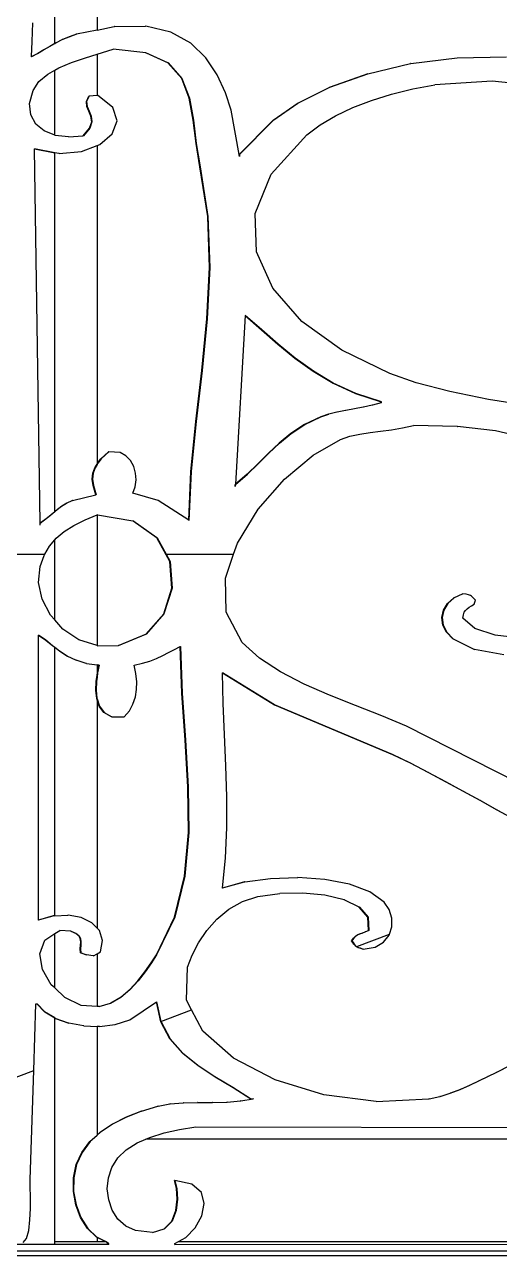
# Model space of a CAD drawing. Header units: inches. Extents: x 1397 to 20304, y -27267 to -746.
# Drawn here: x 13929.57 to 13937.95, y -23973.76 to -23952.05 of the extents above; entities that cross this region are included whole.
import ezdxf

# ---------------------------------------------------------------- set-up
doc = ezdxf.new("R2010")
doc.units = ezdxf.units.IN
doc.header["$LTSCALE"] = 17
doc.header["$MEASUREMENT"] = 0
doc.layers.add('25 BOT BAR', color=12, linetype='Continuous', lineweight=25)

# ---------------------------------------------------------------- blocks, each defined once
blk = doc.blocks.new('A$C99292ed1')
for p, q in [((13.639, 26.635), (13.639, 29.07)), ((14.387, 29.07), (14.387, 26.932)), ((13.238, 26.678), (13.25, 27.088)), ((14.387, 26.932), (14.025, 26.841)), ((14.387, 26.932), (14.69, 27.007)), ((14.694, 27.007), (14.69, 27.007)), ((14.694, 27.007), (15.241, 27.015)), ((15.246, 27.015), (15.241, 27.015)), ((15.69, 26.883), (15.246, 27.015)), ((13.658, 26.648), (13.772, 26.72)), ((13.777, 26.72), (13.663, 26.648)), ((13.772, 26.72), (13.892, 26.785)), ((13.777, 26.72), (13.772, 26.72)), ((13.897, 26.785), (13.777, 26.72)), ((13.892, 26.785), (14.02, 26.841)), ((13.897, 26.785), (13.892, 26.785)), ((14.025, 26.841), (13.897, 26.785)), ((14.025, 26.841), (14.02, 26.841)), ((16.04, 26.64), (15.69, 26.883)), ((13.232, 26.346), (13.238, 26.678)), ((13.335, 26.416), (13.441, 26.493)), ((13.446, 26.493), (13.339, 26.416)), ((13.441, 26.493), (13.548, 26.571)), ((13.446, 26.493), (13.441, 26.493)), ((13.553, 26.571), (13.446, 26.493)), ((13.548, 26.571), (13.639, 26.635)), ((13.553, 26.571), (13.548, 26.571)), ((13.639, 26.631), (13.553, 26.571)), ((13.639, 26.635), (13.658, 26.648)), ((13.663, 26.648), (13.639, 26.631)), ((13.639, 26.631), (13.639, 26.635)), ((13.663, 26.648), (13.658, 26.648)), ((14.387, 26.401), (14.67, 26.509)), ((15.248, 26.431), (14.67, 26.509)), ((16.308, 26.316), (16.04, 26.64)), ((13.339, 26.416), (13.231, 26.343)), ((13.231, 26.343), (13.232, 26.346)), ((13.232, 26.346), (13.335, 26.416)), ((13.339, 26.416), (13.335, 26.416)), ((13.938, 26.219), (14.181, 26.322)), ((14.181, 26.322), (14.387, 26.401)), ((14.387, 26.401), (14.387, 25.491)), ((15.639, 26.205), (15.248, 26.431)), ((15.248, 26.431), (15.253, 26.431)), ((15.253, 26.431), (15.644, 26.205)), ((16.508, 25.941), (16.308, 26.316)), ((19.924, 26.192), (20.742, 26.322)), ((20.746, 26.322), (20.742, 26.322)), ((20.746, 26.322), (21.616, 26.338)), ((13.639, 26.048), (13.713, 26.1)), ((13.713, 26.1), (13.938, 26.219)), ((15.644, 26.205), (15.639, 26.205)), ((15.881, 25.862), (15.639, 26.205)), ((15.644, 26.205), (15.885, 25.862)), ((19.17, 25.968), (19.919, 26.192)), ((19.924, 26.192), (19.919, 26.192)), ((13.36, 25.795), (13.516, 25.961)), ((13.516, 25.961), (13.639, 26.048)), ((13.639, 24.614), (13.639, 26.048)), ((15.885, 25.862), (15.881, 25.862)), ((16.015, 25.431), (15.881, 25.862)), ((15.885, 25.862), (16.02, 25.431)), ((16.652, 25.546), (16.508, 25.941)), ((18.498, 25.67), (19.165, 25.968)), ((19.17, 25.968), (18.503, 25.67)), ((19.17, 25.968), (19.165, 25.968)), ((13.256, 25.597), (13.36, 25.795)), ((17.934, 25.318), (18.498, 25.67)), ((18.503, 25.67), (17.939, 25.318)), ((18.503, 25.67), (18.498, 25.67)), ((19.587, 25.518), (19.96, 25.632)), ((19.96, 25.632), (20.348, 25.721)), ((21.365, 25.804), (20.348, 25.721)), ((21.704, 25.761), (21.365, 25.804)), ((13.195, 25.308), (13.256, 25.597)), ((14.198, 25.355), (14.243, 25.472)), ((14.248, 25.472), (14.203, 25.355)), ((14.248, 25.472), (14.243, 25.472)), ((14.387, 25.491), (14.248, 25.472)), ((14.387, 25.491), (14.392, 25.493)), ((14.397, 25.493), (14.392, 25.493)), ((14.668, 25.221), (14.397, 25.493)), ((16.085, 24.943), (16.015, 25.431)), ((16.02, 25.431), (16.015, 25.431)), ((16.02, 25.431), (16.09, 24.943)), ((16.753, 25.161), (16.652, 25.546)), ((19.233, 25.38), (19.587, 25.518)), ((13.215, 25.061), (13.195, 25.308)), ((14.203, 25.355), (14.198, 25.355)), ((14.206, 25.248), (14.198, 25.355)), ((14.203, 25.355), (14.21, 25.248)), ((14.21, 25.248), (14.206, 25.248)), ((14.241, 25.142), (14.206, 25.248)), ((14.21, 25.248), (14.246, 25.142)), ((14.744, 24.926), (14.668, 25.221)), ((17.492, 24.933), (17.934, 25.318)), ((17.939, 25.318), (17.497, 24.933)), ((17.939, 25.318), (17.934, 25.318)), ((18.599, 25.041), (18.903, 25.221)), ((18.903, 25.221), (19.233, 25.38)), ((13.303, 24.858), (13.215, 25.061)), ((14.246, 25.142), (14.241, 25.142)), ((14.279, 25.031), (14.241, 25.142)), ((14.246, 25.142), (14.284, 25.031)), ((14.284, 25.031), (14.279, 25.031)), ((14.292, 24.909), (14.279, 25.031)), ((14.284, 25.031), (14.297, 24.909)), ((16.897, 24.186), (16.753, 25.161)), ((18.328, 24.84), (18.599, 25.041)), ((13.451, 24.706), (13.303, 24.858)), ((14.144, 24.601), (14.256, 24.768)), ((14.261, 24.768), (14.149, 24.601)), ((14.256, 24.768), (14.292, 24.909)), ((14.261, 24.768), (14.256, 24.768)), ((14.297, 24.909), (14.261, 24.768)), ((14.297, 24.909), (14.292, 24.909)), ((14.656, 24.644), (14.744, 24.926)), ((16.09, 24.943), (16.085, 24.943)), ((16.134, 24.428), (16.085, 24.943)), ((16.09, 24.943), (16.138, 24.428)), ((16.897, 24.186), (17.492, 24.933)), ((17.497, 24.933), (16.901, 24.186)), ((17.497, 24.933), (17.492, 24.933)), ((18.092, 24.622), (18.328, 24.84)), ((13.639, 24.614), (13.451, 24.706)), ((13.648, 24.609), (13.639, 24.614)), ((13.884, 24.573), (13.648, 24.609)), ((13.884, 24.573), (14.144, 24.601)), ((14.149, 24.601), (14.144, 24.601)), ((14.435, 24.407), (14.656, 24.644)), ((17.462, 23.756), (18.092, 24.622)), ((14.112, 24.25), (14.387, 24.383)), ((14.387, 24.383), (14.435, 24.407)), ((14.387, 24.383), (14.387, 17.36)), ((16.202, 23.917), (16.134, 24.428)), ((16.138, 24.428), (16.134, 24.428)), ((16.138, 24.428), (16.207, 23.917)), ((13.281, 24.31), (13.281, 24.311)), ((13.281, 24.311), (13.639, 24.225)), ((13.639, 24.225), (13.281, 24.31)), ((13.38, 16.06), (13.281, 24.31)), ((13.712, 24.206), (13.639, 24.225)), ((13.639, 16.313), (13.639, 24.225)), ((13.715, 24.207), (13.712, 24.206)), ((13.717, 24.206), (13.715, 24.207)), ((13.717, 24.206), (14.112, 24.25)), ((16.897, 24.178), (16.897, 24.186)), ((16.901, 24.186), (16.897, 24.186)), ((16.901, 24.145), (16.897, 24.178)), ((16.901, 24.186), (16.901, 24.145)), ((16.34, 22.818), (16.202, 23.917)), ((16.207, 23.917), (16.202, 23.917)), ((16.207, 23.917), (16.345, 22.818)), ((17.178, 22.887), (17.462, 23.756)), ((16.345, 22.818), (16.34, 22.818)), ((16.371, 21.697), (16.34, 22.818)), ((16.345, 22.818), (16.376, 21.697)), ((17.2, 22.039), (17.178, 22.887)), ((17.488, 21.238), (17.2, 22.039)), ((16.326, 20.562), (16.371, 21.697)), ((16.376, 21.697), (16.331, 20.562)), ((16.376, 21.697), (16.371, 21.697)), ((18.003, 20.507), (17.488, 21.238)), ((17, 20.636), (16.829, 16.915)), ((16.999, 20.637), (17, 20.636)), ((17.001, 20.64), (17, 20.636)), ((17, 20.635), (17.29, 20.322)), ((17.295, 20.322), (17.001, 20.64)), ((16.236, 19.426), (16.326, 20.562)), ((16.331, 20.562), (16.241, 19.426)), ((16.331, 20.562), (16.326, 20.562)), ((18.706, 19.871), (18.003, 20.507)), ((17.29, 20.322), (17.581, 20.005)), ((17.295, 20.322), (17.29, 20.322)), ((17.586, 20.005), (17.295, 20.322)), ((17.581, 20.005), (17.88, 19.696)), ((17.586, 20.005), (17.581, 20.005)), ((17.885, 19.696), (17.586, 20.005)), ((19.555, 19.354), (18.706, 19.871)), ((17.88, 19.696), (18.2, 19.406)), ((17.885, 19.696), (17.88, 19.696)), ((18.205, 19.406), (17.885, 19.696)), ((16.131, 18.3), (16.236, 19.426)), ((16.241, 19.426), (16.136, 18.3)), ((16.241, 19.426), (16.236, 19.426)), ((18.2, 19.406), (18.553, 19.143)), ((18.205, 19.406), (18.2, 19.406)), ((18.557, 19.143), (18.205, 19.406)), ((20.023, 19.155), (19.555, 19.354)), ((18.553, 19.143), (18.949, 18.915)), ((18.557, 19.143), (18.553, 19.143)), ((18.954, 18.915), (18.557, 19.143)), ((20.614, 18.959), (20.023, 19.155)), ((18.949, 18.915), (19.401, 18.732)), ((18.954, 18.915), (18.949, 18.915)), ((19.406, 18.732), (18.954, 18.915)), ((21.295, 18.781), (20.614, 18.959)), ((19.401, 18.711), (19.25, 18.658)), ((19.401, 18.732), (19.401, 18.711)), ((19.406, 18.732), (19.401, 18.732)), ((19.406, 18.711), (19.401, 18.711)), ((19.406, 18.711), (19.406, 18.732)), ((22.031, 18.638), (21.295, 18.781)), ((18.475, 18.46), (18.335, 18.4)), ((18.34, 18.4), (18.48, 18.46)), ((18.48, 18.46), (18.475, 18.46)), ((18.622, 18.506), (18.48, 18.46)), ((18.627, 18.506), (18.622, 18.506)), ((18.774, 18.544), (18.627, 18.506)), ((18.779, 18.544), (18.774, 18.544)), ((18.93, 18.579), (18.779, 18.544)), ((18.934, 18.579), (18.93, 18.579)), ((19.087, 18.616), (18.934, 18.579)), ((19.092, 18.616), (19.087, 18.616)), ((19.245, 18.658), (19.092, 18.616)), ((19.25, 18.658), (19.245, 18.658)), ((16.044, 17.194), (16.131, 18.3)), ((16.136, 18.3), (16.049, 17.194)), ((16.136, 18.3), (16.131, 18.3)), ((18.335, 18.4), (18.05, 18.231)), ((18.055, 18.231), (18.34, 18.4)), ((18.34, 18.4), (18.335, 18.4)), ((17.81, 18.037), (17.602, 17.824)), ((17.607, 17.824), (17.815, 18.037)), ((18.05, 18.231), (17.81, 18.037)), ((17.815, 18.037), (17.81, 18.037)), ((17.815, 18.037), (18.055, 18.231)), ((18.055, 18.231), (18.05, 18.231)), ((19.025, 18.021), (19.206, 18.057)), ((19.206, 18.057), (19.392, 18.087)), ((19.392, 18.087), (19.584, 18.118)), ((19.584, 18.118), (19.779, 18.158)), ((19.779, 18.158), (19.976, 18.214)), ((20.747, 18.189), (19.976, 18.214)), ((20.747, 18.189), (20.752, 18.189)), ((21.419, 18.094), (20.752, 18.189)), ((21.424, 18.094), (21.419, 18.094)), ((21.991, 17.927), (21.424, 18.094)), ((17.602, 17.824), (17.413, 17.599)), ((17.417, 17.599), (17.607, 17.824)), ((17.607, 17.824), (17.602, 17.824)), ((18.202, 17.559), (18.687, 17.903)), ((18.687, 17.903), (18.852, 17.972)), ((18.852, 17.972), (19.025, 18.021)), ((14.522, 17.557), (14.591, 17.633)), ((14.595, 17.633), (14.527, 17.557)), ((14.595, 17.633), (14.591, 17.633)), ((14.794, 17.612), (14.595, 17.633)), ((14.896, 17.544), (14.794, 17.612)), ((17.413, 17.599), (17.228, 17.366)), ((17.233, 17.366), (17.417, 17.599)), ((17.417, 17.599), (17.413, 17.599)), ((14.387, 17.36), (14.395, 17.379)), ((14.4, 17.379), (14.387, 17.35)), ((14.395, 17.379), (14.456, 17.473)), ((14.4, 17.379), (14.395, 17.379)), ((14.46, 17.473), (14.4, 17.379)), ((14.456, 17.473), (14.522, 17.557)), ((14.46, 17.473), (14.456, 17.473)), ((14.527, 17.557), (14.46, 17.473)), ((14.527, 17.557), (14.522, 17.557)), ((14.976, 17.44), (14.896, 17.544)), ((15.033, 17.31), (14.976, 17.44)), ((17.696, 17.029), (18.202, 17.559)), ((14.303, 17.029), (14.314, 17.158)), ((14.319, 17.158), (14.308, 17.029)), ((14.314, 17.158), (14.347, 17.275)), ((14.319, 17.158), (14.314, 17.158)), ((14.352, 17.275), (14.319, 17.158)), ((14.347, 17.275), (14.387, 17.36)), ((14.352, 17.275), (14.347, 17.275)), ((14.387, 17.35), (14.352, 17.275)), ((14.387, 17.36), (14.387, 17.35)), ((15.067, 17.163), (15.033, 17.31)), ((15.076, 17.01), (15.067, 17.163)), ((16.004, 16.123), (16.044, 17.194)), ((16.049, 17.194), (16.009, 16.119)), ((16.049, 17.194), (16.044, 17.194)), ((17.228, 17.366), (17.036, 17.134)), ((17.041, 17.134), (17.233, 17.366)), ((17.233, 17.366), (17.228, 17.366)), ((14.318, 16.886), (14.303, 17.029)), ((14.308, 17.029), (14.303, 17.029)), ((14.308, 17.029), (14.323, 16.886)), ((15.059, 16.859), (15.076, 17.01)), ((17.036, 17.134), (16.829, 16.915)), ((16.829, 16.909), (17.041, 17.134)), ((17.041, 17.134), (17.036, 17.134)), ((17.231, 16.364), (17.696, 17.029)), ((14.323, 16.886), (14.318, 16.886)), ((14.367, 16.679), (14.318, 16.886)), ((14.323, 16.886), (14.372, 16.679)), ((15.017, 16.721), (15.059, 16.859)), ((15.463, 16.555), (15.017, 16.721)), ((16.829, 16.909), (16.827, 16.866)), ((16.827, 16.907), (16.829, 16.909)), ((16.827, 16.866), (16.827, 16.907)), ((16.829, 16.915), (16.829, 16.909)), ((13.848, 16.496), (13.946, 16.555)), ((13.951, 16.555), (13.852, 16.496)), ((13.951, 16.555), (13.946, 16.555)), ((13.951, 16.555), (14.367, 16.679)), ((14.372, 16.679), (14.367, 16.679)), ((16.004, 16.123), (15.463, 16.555)), ((13.608, 16.28), (13.639, 16.313)), ((13.639, 16.308), (13.612, 16.28)), ((13.687, 16.356), (13.639, 16.308)), ((13.639, 16.313), (13.682, 16.356)), ((13.639, 16.308), (13.639, 16.313)), ((13.682, 16.356), (13.761, 16.429)), ((13.687, 16.356), (13.682, 16.356)), ((13.766, 16.429), (13.687, 16.356)), ((13.761, 16.429), (13.848, 16.496)), ((13.766, 16.429), (13.761, 16.429)), ((13.852, 16.496), (13.766, 16.429)), ((13.852, 16.496), (13.848, 16.496)), ((16.864, 15.618), (17.231, 16.364)), ((13.38, 16.06), (13.458, 16.128)), ((13.462, 16.128), (13.38, 16.057)), ((13.458, 16.128), (13.534, 16.203)), ((13.462, 16.128), (13.458, 16.128)), ((13.539, 16.203), (13.462, 16.128)), ((13.534, 16.203), (13.608, 16.28)), ((13.539, 16.203), (13.534, 16.203)), ((13.612, 16.28), (13.539, 16.203)), ((13.612, 16.28), (13.608, 16.28)), ((13.978, 16.008), (14.174, 16.129)), ((14.174, 16.129), (14.387, 16.238)), ((14.397, 16.244), (14.387, 16.238)), ((14.387, 16.238), (14.387, 13.359)), ((14.397, 16.244), (15.021, 16.11)), ((15.444, 15.736), (15.021, 16.11)), ((15.021, 16.11), (15.026, 16.11)), ((15.026, 16.11), (15.449, 15.736)), ((16.009, 16.119), (16.004, 16.123)), ((13.38, 16.057), (13.38, 16.06)), ((13.38, 16.015), (13.38, 16.057)), ((13.664, 15.724), (13.808, 15.875)), ((13.808, 15.875), (13.978, 16.008)), ((13.545, 15.549), (13.639, 15.689)), ((13.639, 15.689), (13.664, 15.724)), ((13.639, 13.922), (13.639, 15.689)), ((15.449, 15.736), (15.444, 15.736)), ((15.67, 15.211), (15.444, 15.736)), ((15.449, 15.736), (15.607, 15.371)), ((13.463, 15.371), (13.545, 15.549)), ((16.798, 15.371), (16.864, 15.618)), ((12.638, 15.371), (13.463, 15.371)), ((13.38, 15.103), (13.45, 15.344)), ((13.45, 15.344), (13.463, 15.371)), ((15.607, 15.371), (15.675, 15.211)), ((15.607, 15.371), (16.798, 15.371)), ((15.675, 15.211), (15.67, 15.211)), ((15.707, 14.623), (15.67, 15.211)), ((15.675, 15.211), (15.712, 14.623)), ((16.656, 14.843), (16.798, 15.371)), ((13.354, 14.748), (13.38, 15.103)), ((16.665, 14.094), (16.656, 14.843)), ((13.419, 14.38), (13.354, 14.748)), ((15.563, 14.06), (15.707, 14.623)), ((15.712, 14.623), (15.568, 14.06)), ((15.712, 14.623), (15.707, 14.623)), ((13.566, 14.026), (13.419, 14.38)), ((20.573, 14.285), (20.685, 14.41)), ((20.69, 14.41), (20.578, 14.285)), ((20.685, 14.41), (20.839, 14.502)), ((20.69, 14.41), (20.685, 14.41)), ((20.843, 14.501), (20.69, 14.41)), ((20.839, 14.502), (20.843, 14.501)), ((20.844, 14.502), (20.843, 14.501)), ((20.904, 14.49), (20.844, 14.502)), ((20.947, 14.478), (20.904, 14.49)), ((20.977, 14.463), (20.947, 14.478)), ((21, 14.444), (20.977, 14.463)), ((21.019, 14.421), (21, 14.444)), ((21.04, 14.392), (21.019, 14.421)), ((21.067, 14.356), (21.04, 14.392)), ((21.043, 14.273), (21.067, 14.356)), ((20.476, 13.976), (20.503, 14.137)), ((20.508, 14.137), (20.481, 13.976)), ((20.503, 14.137), (20.573, 14.285)), ((20.508, 14.137), (20.503, 14.137)), ((20.578, 14.285), (20.508, 14.137)), ((20.578, 14.285), (20.573, 14.285)), ((20.87, 14.091), (20.894, 14.134)), ((20.894, 14.134), (20.923, 14.169)), ((20.923, 14.169), (20.959, 14.201)), ((20.959, 14.201), (20.998, 14.234)), ((20.998, 14.234), (21.043, 14.273)), ((13.639, 13.922), (13.566, 14.026)), ((13.784, 13.718), (13.639, 13.922)), ((15.246, 13.61), (15.563, 14.06)), ((15.568, 14.06), (15.251, 13.61)), ((15.568, 14.06), (15.563, 14.06)), ((16.951, 13.423), (16.665, 14.094)), ((20.481, 13.976), (20.476, 13.976)), ((20.494, 13.811), (20.476, 13.976)), ((20.481, 13.976), (20.499, 13.811)), ((20.844, 13.962), (20.854, 14.036)), ((21.059, 13.734), (20.844, 13.962)), ((20.854, 14.036), (20.87, 14.091)), ((14.064, 13.484), (13.784, 13.718)), ((20.557, 13.651), (20.494, 13.811)), ((20.499, 13.811), (20.494, 13.811)), ((20.499, 13.811), (20.562, 13.651)), ((21.418, 13.587), (21.059, 13.734)), ((13.355, 13.589), (13.485, 13.473)), ((13.355, 13.585), (13.355, 13.589)), ((13.48, 13.473), (13.355, 13.585)), ((13.355, 7.307), (13.355, 13.585)), ((13.48, 13.473), (13.485, 13.473)), ((13.601, 13.353), (13.48, 13.473)), ((13.485, 13.473), (13.606, 13.353)), ((14.387, 13.359), (14.064, 13.484)), ((14.764, 13.361), (15.246, 13.61)), ((15.251, 13.61), (14.769, 13.361)), ((15.251, 13.61), (15.246, 13.61)), ((20.666, 13.506), (20.557, 13.651)), ((20.562, 13.651), (20.557, 13.651)), ((20.562, 13.651), (20.671, 13.506)), ((20.671, 13.506), (20.666, 13.506)), ((21.046, 13.273), (20.666, 13.506)), ((20.671, 13.506), (21.051, 13.273)), ((21.865, 13.518), (21.418, 13.587)), ((13.606, 13.353), (13.601, 13.353)), ((13.639, 13.316), (13.601, 13.353)), ((13.606, 13.353), (13.639, 13.321)), ((13.639, 13.321), (13.729, 13.235)), ((13.639, 13.316), (13.639, 13.321)), ((13.724, 13.235), (13.639, 13.316)), ((13.639, 7.401), (13.639, 13.316)), ((14.396, 13.355), (14.387, 13.359)), ((14.396, 13.355), (14.764, 13.361)), ((14.769, 13.361), (14.764, 13.361)), ((15.648, 13.201), (15.752, 13.27)), ((15.752, 13.27), (15.855, 13.337)), ((15.855, 13.337), (15.86, 13.34)), ((15.885, 12.311), (15.855, 13.337)), ((15.86, 13.34), (15.89, 12.311)), ((17.256, 13.079), (16.951, 13.423)), ((21.051, 13.273), (21.046, 13.273)), ((21.566, 13.151), (21.051, 13.273)), ((13.858, 13.127), (13.724, 13.235)), ((13.729, 13.235), (13.724, 13.235)), ((13.729, 13.235), (13.863, 13.127)), ((14.012, 13.035), (13.858, 13.127)), ((13.863, 13.127), (13.858, 13.127)), ((13.863, 13.127), (14.017, 13.035)), ((14.017, 13.035), (14.012, 13.035)), ((14.195, 12.965), (14.017, 13.035)), ((15.319, 13.015), (15.436, 13.072)), ((15.436, 13.072), (15.545, 13.135)), ((15.545, 13.135), (15.648, 13.201)), ((17.625, 12.778), (17.256, 13.079)), ((14.2, 12.965), (14.195, 12.965)), ((14.2, 12.965), (14.387, 12.932)), ((14.387, 12.932), (14.387, 12.704)), ((14.417, 12.925), (14.387, 12.932)), ((14.392, 12.756), (14.417, 12.925)), ((14.422, 12.925), (14.397, 12.756)), ((14.422, 12.925), (14.417, 12.925)), ((15.042, 12.925), (15.189, 12.966)), ((15.073, 12.74), (15.042, 12.925)), ((15.189, 12.966), (15.319, 13.015)), ((14.372, 12.568), (14.387, 12.704)), ((14.387, 12.66), (14.377, 12.568)), ((14.387, 12.704), (14.392, 12.756)), ((14.397, 12.756), (14.387, 12.66)), ((14.387, 12.704), (14.387, 12.66)), ((14.397, 12.756), (14.392, 12.756)), ((15.088, 12.561), (15.073, 12.74)), ((16.604, 12.759), (17.521, 12.054)), ((16.604, 12.756), (16.604, 12.759)), ((17.517, 12.054), (16.604, 12.756)), ((16.613, 12.079), (16.604, 12.756)), ((18.042, 12.509), (17.625, 12.778)), ((14.365, 12.375), (14.372, 12.568)), ((14.377, 12.568), (14.37, 12.375)), ((14.377, 12.568), (14.372, 12.568)), ((15.064, 12.224), (15.085, 12.388)), ((15.085, 12.388), (15.088, 12.561)), ((18.49, 12.265), (18.042, 12.509)), ((14.37, 12.375), (14.365, 12.375)), ((14.38, 12.187), (14.365, 12.375)), ((14.37, 12.375), (14.384, 12.187)), ((14.384, 12.187), (14.38, 12.187)), ((14.387, 12.162), (14.38, 12.187)), ((14.384, 12.187), (14.387, 12.18)), ((14.387, 12.18), (14.387, 12.162)), ((14.387, 12.18), (14.429, 12.019)), ((14.387, 12.162), (14.387, 7.126)), ((14.425, 12.019), (14.387, 12.162)), ((15.021, 12.068), (15.064, 12.224)), ((15.942, 11.273), (15.885, 12.311)), ((15.89, 12.311), (15.885, 12.311)), ((15.89, 12.311), (15.947, 11.273)), ((18.952, 12.034), (18.49, 12.265)), ((14.509, 11.88), (14.425, 12.019)), ((14.429, 12.019), (14.425, 12.019)), ((14.429, 12.019), (14.513, 11.88)), ((14.957, 11.921), (15.021, 12.068)), ((16.634, 11.394), (16.613, 12.079)), ((19.6, 10.955), (17.517, 12.054)), ((17.517, 12.054), (17.521, 12.054)), ((17.521, 12.054), (19.604, 10.955)), ((19.412, 11.808), (18.952, 12.034)), ((14.513, 11.88), (14.509, 11.88)), ((14.64, 11.785), (14.509, 11.88)), ((14.513, 11.88), (14.645, 11.785)), ((14.645, 11.785), (14.64, 11.785)), ((14.645, 11.785), (14.868, 11.785)), ((14.868, 11.785), (14.957, 11.921)), ((19.852, 11.577), (19.412, 11.808)), ((21.807, 10.336), (19.852, 11.577)), ((16.658, 10.707), (16.634, 11.394)), ((15.947, 11.273), (15.942, 11.273)), ((15.992, 10.241), (15.942, 11.273)), ((15.947, 11.273), (15.997, 10.241)), ((19.92, 10.761), (19.6, 10.955)), ((19.604, 10.955), (19.6, 10.955)), ((19.604, 10.955), (19.924, 10.761)), ((16.675, 10.022), (16.658, 10.707)), ((19.924, 10.761), (19.92, 10.761)), ((20.233, 10.56), (19.92, 10.761)), ((19.924, 10.761), (20.238, 10.56)), ((20.542, 10.355), (20.233, 10.56)), ((20.238, 10.56), (20.233, 10.56)), ((20.238, 10.56), (20.547, 10.355)), ((16, 9.235), (15.992, 10.241)), ((15.997, 10.241), (15.992, 10.241)), ((15.997, 10.241), (16.005, 9.235)), ((20.847, 10.147), (20.542, 10.355)), ((20.547, 10.355), (20.542, 10.355)), ((20.547, 10.355), (20.852, 10.147)), ((16.678, 9.342), (16.675, 10.022)), ((20.852, 10.147), (20.847, 10.147)), ((21.15, 9.938), (20.847, 10.147)), ((20.852, 10.147), (21.155, 9.938)), ((21.453, 9.73), (21.15, 9.938)), ((21.155, 9.938), (21.15, 9.938)), ((21.155, 9.938), (21.458, 9.73)), ((21.757, 9.524), (21.453, 9.73)), ((21.458, 9.73), (21.453, 9.73)), ((21.458, 9.73), (21.762, 9.524)), ((16.657, 8.67), (16.678, 9.342)), ((15.933, 8.27), (16, 9.235)), ((16.005, 9.235), (15.938, 8.27)), ((16.005, 9.235), (16, 9.235)), ((16.604, 8.012), (16.657, 8.67)), ((15.756, 7.365), (15.933, 8.27)), ((15.938, 8.27), (15.76, 7.365)), ((15.938, 8.27), (15.933, 8.27)), ((16.604, 8.012), (16.992, 8.146)), ((16.992, 8.146), (16.604, 8.01)), ((16.996, 8.146), (16.992, 8.146)), ((16.996, 8.146), (17.446, 8.224)), ((17.451, 8.224), (17.446, 8.224)), ((17.451, 8.224), (17.928, 8.241)), ((17.928, 8.241), (17.929, 8.241)), ((17.933, 8.241), (17.929, 8.241)), ((18.408, 8.198), (17.933, 8.241)), ((18.843, 8.094), (18.408, 8.198)), ((19.204, 7.928), (18.843, 8.094)), ((16.604, 8.01), (16.604, 8.012)), ((16.953, 7.716), (17.224, 7.824)), ((17.224, 7.824), (17.611, 7.888)), ((18.018, 7.899), (17.611, 7.888)), ((18.406, 7.855), (18.018, 7.899)), ((18.41, 7.855), (18.406, 7.855)), ((18.751, 7.752), (18.41, 7.855)), ((19.456, 7.699), (19.204, 7.928)), ((16.713, 7.544), (16.953, 7.716)), ((19.017, 7.59), (18.751, 7.752)), ((18.756, 7.752), (18.751, 7.752)), ((18.756, 7.752), (19.022, 7.59)), ((19.542, 7.535), (19.456, 7.699)), ((13.355, 7.307), (13.613, 7.399)), ((13.613, 7.399), (13.355, 7.305)), ((13.618, 7.399), (13.613, 7.399)), ((13.639, 7.401), (13.618, 7.399)), ((13.639, 7.401), (13.869, 7.415)), ((13.874, 7.415), (13.869, 7.415)), ((14.106, 7.359), (13.874, 7.415)), ((16.504, 7.324), (16.713, 7.544)), ((19.17, 7.366), (19.017, 7.59)), ((19.022, 7.59), (19.017, 7.59)), ((19.022, 7.59), (19.175, 7.366)), ((19.588, 7.347), (19.542, 7.535)), ((13.355, 7.305), (13.355, 7.307)), ((14.297, 7.242), (14.106, 7.359)), ((14.387, 7.126), (14.297, 7.242)), ((15.434, 6.538), (15.756, 7.365)), ((15.76, 7.365), (15.438, 6.538)), ((15.76, 7.365), (15.756, 7.365)), ((16.326, 7.071), (16.504, 7.324)), ((19.178, 7.077), (19.17, 7.366)), ((19.175, 7.366), (19.17, 7.366)), ((19.175, 7.366), (19.183, 7.077)), ((19.589, 7.154), (19.588, 7.347)), ((13.467, 6.863), (13.639, 7.005)), ((13.639, 7.005), (13.727, 7.077)), ((13.639, 5.807), (13.639, 7.005)), ((13.921, 7.056), (13.727, 7.077)), ((13.926, 7.056), (13.921, 7.056)), ((14.011, 7.01), (13.921, 7.056)), ((13.926, 7.056), (14.016, 7.01)), ((14.065, 6.956), (14.011, 7.01)), ((14.016, 7.01), (14.011, 7.01)), ((14.016, 7.01), (14.07, 6.956)), ((14.091, 6.894), (14.065, 6.956)), ((14.07, 6.956), (14.065, 6.956)), ((14.07, 6.956), (14.096, 6.894)), ((14.429, 7.071), (14.387, 7.126)), ((14.485, 6.854), (14.429, 7.071)), ((16.18, 6.801), (16.326, 7.071)), ((18.949, 6.947), (18.986, 6.976)), ((18.99, 6.976), (18.954, 6.947)), ((18.972, 6.72), (19.55, 6.996)), ((18.986, 6.976), (19.025, 6.998)), ((18.99, 6.976), (18.986, 6.976)), ((19.03, 6.998), (18.99, 6.976)), ((19.025, 6.998), (19.069, 7.018)), ((19.03, 6.998), (19.025, 6.998)), ((19.074, 7.018), (19.03, 6.998)), ((19.069, 7.018), (19.12, 7.043)), ((19.074, 7.018), (19.069, 7.018)), ((19.124, 7.043), (19.074, 7.018)), ((19.12, 7.043), (19.178, 7.077)), ((19.124, 7.043), (19.12, 7.043)), ((19.183, 7.077), (19.124, 7.043)), ((19.183, 7.077), (19.178, 7.077)), ((19.446, 6.817), (19.543, 6.971)), ((19.543, 6.971), (19.55, 6.996)), ((19.55, 6.996), (19.589, 7.154)), ((13.375, 6.56), (13.467, 6.863)), ((14.098, 6.826), (14.091, 6.894)), ((14.096, 6.894), (14.091, 6.894)), ((14.091, 6.668), (14.095, 6.75)), ((14.095, 6.75), (14.098, 6.826)), ((14.1, 6.75), (14.095, 6.75)), ((14.096, 6.894), (14.103, 6.826)), ((14.1, 6.75), (14.096, 6.668)), ((14.103, 6.826), (14.098, 6.826)), ((14.103, 6.826), (14.1, 6.75)), ((14.447, 6.6), (14.485, 6.854)), ((16.066, 6.528), (16.18, 6.801)), ((18.88, 6.849), (18.915, 6.907)), ((18.902, 6.806), (18.88, 6.849)), ((18.885, 6.849), (18.88, 6.849)), ((18.92, 6.907), (18.885, 6.849)), ((18.885, 6.849), (18.907, 6.806)), ((18.921, 6.772), (18.902, 6.806)), ((18.907, 6.806), (18.902, 6.806)), ((18.907, 6.806), (18.926, 6.772)), ((18.915, 6.907), (18.949, 6.947)), ((18.92, 6.907), (18.915, 6.907)), ((18.954, 6.947), (18.92, 6.907)), ((18.941, 6.745), (18.921, 6.772)), ((18.926, 6.772), (18.921, 6.772)), ((18.926, 6.772), (18.946, 6.745)), ((18.964, 6.722), (18.941, 6.745)), ((18.946, 6.745), (18.941, 6.745)), ((18.946, 6.745), (18.969, 6.722)), ((18.954, 6.947), (18.949, 6.947)), ((19.294, 6.709), (19.446, 6.817)), ((13.421, 6.216), (13.375, 6.56)), ((14.096, 6.668), (14.091, 6.668)), ((14.095, 6.579), (14.091, 6.668)), ((14.099, 6.579), (14.095, 6.579)), ((14.194, 6.538), (14.095, 6.579)), ((14.096, 6.668), (14.099, 6.579)), ((14.099, 6.579), (14.199, 6.538)), ((14.199, 6.538), (14.194, 6.538)), ((14.318, 6.517), (14.199, 6.538)), ((14.319, 6.518), (14.318, 6.517)), ((14.323, 6.517), (14.318, 6.517)), ((14.323, 6.517), (14.387, 6.56)), ((14.387, 6.56), (14.447, 6.6)), ((14.387, 6.56), (14.387, 5.4)), ((15.341, 6.359), (15.434, 6.538)), ((15.438, 6.538), (15.346, 6.359)), ((15.438, 6.538), (15.434, 6.538)), ((15.984, 6.268), (16.066, 6.528)), ((18.993, 6.702), (18.964, 6.722)), ((18.969, 6.722), (18.964, 6.722)), ((18.969, 6.722), (18.972, 6.72)), ((18.972, 6.72), (18.998, 6.702)), ((19.03, 6.683), (18.993, 6.702)), ((18.998, 6.702), (18.993, 6.702)), ((18.998, 6.702), (19.035, 6.683)), ((19.079, 6.662), (19.03, 6.683)), ((19.035, 6.683), (19.03, 6.683)), ((19.035, 6.683), (19.082, 6.663)), ((19.082, 6.663), (19.079, 6.662)), ((19.084, 6.662), (19.082, 6.663)), ((19.084, 6.662), (19.294, 6.709)), ((15.233, 6.162), (15.341, 6.359)), ((15.346, 6.359), (15.238, 6.162)), ((15.346, 6.359), (15.341, 6.359)), ((13.578, 5.879), (13.421, 6.216)), ((15.109, 5.961), (15.233, 6.162)), ((15.238, 6.162), (15.114, 5.961)), ((15.238, 6.162), (15.233, 6.162)), ((15.963, 5.537), (15.984, 6.268)), ((13.639, 5.807), (13.578, 5.879)), ((14.967, 5.771), (15.109, 5.961)), ((15.114, 5.961), (14.972, 5.771)), ((15.114, 5.961), (15.109, 5.961)), ((13.816, 5.598), (13.639, 5.807)), ((14.805, 5.604), (14.967, 5.771)), ((14.972, 5.771), (14.81, 5.604)), ((14.972, 5.771), (14.967, 5.771)), ((13.268, 3.99), (13.306, 5.46)), ((13.306, 5.46), (13.326, 5.46)), ((13.458, 5.282), (13.326, 5.46)), ((13.326, 5.46), (13.331, 5.46)), ((13.331, 5.46), (13.463, 5.282)), ((14.107, 5.422), (13.816, 5.598)), ((14.422, 5.397), (14.623, 5.475)), ((14.623, 5.475), (14.805, 5.604)), ((14.627, 5.475), (14.623, 5.475)), ((14.81, 5.604), (14.627, 5.475)), ((14.81, 5.604), (14.805, 5.604)), ((14.967, 5.107), (15.434, 5.498)), ((15.434, 5.498), (15.438, 5.501)), ((15.511, 5.058), (15.434, 5.498)), ((15.438, 5.501), (15.514, 5.065)), ((16.054, 5.323), (15.963, 5.537)), ((13.463, 5.282), (13.458, 5.282)), ((13.639, 5.145), (13.458, 5.282)), ((13.463, 5.282), (13.639, 5.148)), ((14.387, 5.4), (14.107, 5.422)), ((14.422, 5.397), (14.387, 5.4)), ((15.514, 5.065), (16.054, 5.323)), ((16.254, 4.856), (16.054, 5.323)), ((13.639, 5.148), (13.654, 5.137)), ((13.639, 5.145), (13.639, 5.148)), ((13.649, 5.137), (13.639, 5.145)), ((13.639, 0.213), (13.639, 5.145)), ((13.654, 5.137), (13.649, 5.137)), ((13.884, 5.031), (13.649, 5.137)), ((13.654, 5.137), (13.889, 5.031)), ((13.889, 5.031), (13.884, 5.031)), ((14.148, 4.969), (13.889, 5.031)), ((14.43, 4.958), (14.707, 5.002)), ((14.707, 5.002), (14.967, 5.107)), ((15.516, 5.058), (15.511, 5.058)), ((15.67, 4.687), (15.511, 5.058)), ((15.514, 5.065), (15.516, 5.058)), ((15.516, 5.058), (15.675, 4.687)), ((14.153, 4.969), (14.148, 4.969)), ((14.153, 4.969), (14.387, 4.96)), ((14.387, 4.96), (14.387, 2.563)), ((14.425, 4.958), (14.387, 4.96)), ((14.426, 4.958), (14.425, 4.958)), ((14.43, 4.958), (14.426, 4.958)), ((16.797, 4.26), (16.254, 4.856)), ((15.894, 4.372), (15.67, 4.687)), ((15.675, 4.687), (15.67, 4.687)), ((15.675, 4.687), (15.899, 4.372)), ((15.899, 4.372), (15.894, 4.372)), ((16.165, 4.099), (15.894, 4.372)), ((15.899, 4.372), (16.17, 4.099)), ((17.529, 3.781), (16.797, 4.26)), ((21.435, 3.946), (21.918, 4.248)), ((21.923, 4.248), (21.439, 3.946)), ((12.74, 3.737), (13.268, 3.99)), ((13.207, 1.581), (13.268, 3.99)), ((16.17, 4.099), (16.165, 4.099)), ((16.468, 3.85), (16.165, 4.099)), ((16.17, 4.099), (16.472, 3.85)), ((21.285, 3.854), (21.435, 3.946)), ((21.439, 3.946), (21.29, 3.854)), ((21.439, 3.946), (21.435, 3.946)), ((16.472, 3.85), (16.468, 3.85)), ((16.783, 3.611), (16.468, 3.85)), ((16.472, 3.85), (16.788, 3.611)), ((18.39, 3.45), (17.529, 3.781)), ((20.967, 3.66), (21.129, 3.757)), ((21.134, 3.757), (20.972, 3.66)), ((21.129, 3.757), (21.285, 3.854)), ((21.134, 3.757), (21.129, 3.757)), ((21.29, 3.854), (21.134, 3.757)), ((21.29, 3.854), (21.285, 3.854)), ((16.788, 3.611), (16.783, 3.611)), ((17.095, 3.365), (16.783, 3.611)), ((16.788, 3.611), (17.1, 3.365)), ((20.443, 3.415), (20.622, 3.485)), ((20.622, 3.485), (20.799, 3.568)), ((20.627, 3.485), (20.622, 3.485)), ((20.803, 3.568), (20.627, 3.485)), ((20.799, 3.568), (20.967, 3.66)), ((20.803, 3.568), (20.799, 3.568)), ((20.972, 3.66), (20.803, 3.568)), ((20.972, 3.66), (20.967, 3.66)), ((15.676, 3.248), (15.909, 3.271)), ((15.914, 3.271), (15.909, 3.271)), ((15.914, 3.271), (16.162, 3.279)), ((16.167, 3.279), (16.162, 3.279)), ((16.167, 3.279), (16.421, 3.282)), ((16.426, 3.282), (16.421, 3.282)), ((16.426, 3.282), (16.677, 3.291)), ((16.682, 3.291), (16.677, 3.291)), ((16.682, 3.291), (16.922, 3.315)), ((16.926, 3.315), (16.922, 3.315)), ((16.926, 3.315), (17.145, 3.365)), ((17.1, 3.365), (17.095, 3.365)), ((17.1, 3.365), (17.145, 3.365)), ((17.149, 3.365), (17.145, 3.365)), ((19.317, 3.301), (18.39, 3.45)), ((19.317, 3.301), (20.244, 3.365)), ((20.249, 3.365), (20.244, 3.365)), ((20.249, 3.365), (20.438, 3.415)), ((20.443, 3.415), (20.438, 3.415)), ((14.898, 2.96), (15.168, 3.091)), ((15.172, 3.091), (14.903, 2.96)), ((15.172, 3.091), (15.168, 3.091)), ((15.172, 3.091), (15.458, 3.199)), ((15.463, 3.199), (15.458, 3.199)), ((15.463, 3.199), (15.671, 3.248)), ((15.676, 3.248), (15.671, 3.248)), ((14.655, 2.806), (14.898, 2.96)), ((14.903, 2.96), (14.66, 2.806)), ((14.903, 2.96), (14.898, 2.96)), ((14.387, 2.563), (14.441, 2.626)), ((14.446, 2.626), (14.387, 2.558)), ((14.441, 2.626), (14.655, 2.806)), ((14.446, 2.626), (14.441, 2.626)), ((14.66, 2.806), (14.446, 2.626)), ((14.66, 2.806), (14.655, 2.806)), ((15.318, 2.512), (15.57, 2.611)), ((15.57, 2.611), (15.843, 2.688)), ((15.843, 2.688), (16.133, 2.743)), ((16.133, 2.743), (26.791, 2.722)), ((14.12, 2.182), (14.261, 2.419)), ((14.266, 2.419), (14.124, 2.182)), ((14.261, 2.419), (14.387, 2.563)), ((14.266, 2.419), (14.261, 2.419)), ((14.387, 2.558), (14.266, 2.419)), ((14.387, 2.563), (14.387, 2.558)), ((14.903, 2.238), (15.094, 2.389)), ((15.094, 2.389), (15.246, 2.472)), ((15.246, 2.472), (15.318, 2.512)), ((31.721, 2.472), (15.246, 2.472)), ((14.02, 1.913), (14.12, 2.182)), ((14.124, 2.182), (14.025, 1.913)), ((14.124, 2.182), (14.12, 2.182)), ((14.751, 2.06), (14.903, 2.238)), ((14.645, 1.851), (14.751, 2.06)), ((13.97, 1.623), (14.02, 1.913)), ((14.025, 1.913), (13.975, 1.623)), ((14.025, 1.913), (14.02, 1.913)), ((14.586, 1.619), (14.645, 1.851)), ((13.208, 1.419), (13.207, 1.581)), ((13.968, 1.321), (13.97, 1.623)), ((13.975, 1.623), (13.97, 1.623)), ((13.975, 1.623), (13.972, 1.321)), ((14.568, 1.374), (14.586, 1.619)), ((15.761, 1.561), (15.756, 1.561)), ((15.756, 1.561), (15.761, 1.559)), ((15.79, 1.383), (15.756, 1.561)), ((16.062, 1.481), (15.761, 1.561)), ((15.761, 1.561), (15.761, 1.559)), ((15.761, 1.559), (15.795, 1.383)), ((13.211, 1.198), (13.208, 1.419)), ((13.972, 1.321), (13.968, 1.321)), ((14.01, 1.022), (13.968, 1.321)), ((13.972, 1.321), (14.015, 1.022)), ((14.592, 1.131), (14.568, 1.374)), ((15.795, 1.383), (15.79, 1.383)), ((15.803, 1.15), (15.79, 1.383)), ((15.795, 1.383), (15.807, 1.15)), ((16.228, 1.299), (16.062, 1.481)), ((13.21, 0.946), (13.211, 1.198)), ((14.655, 0.904), (14.592, 1.131)), ((15.78, 0.899), (15.803, 1.15)), ((15.807, 1.15), (15.785, 0.899)), ((15.807, 1.15), (15.803, 1.15)), ((16.278, 1.052), (16.228, 1.299)), ((13.201, 0.69), (13.21, 0.946)), ((14.015, 1.022), (14.01, 1.022)), ((14.095, 0.744), (14.01, 1.022)), ((14.015, 1.022), (14.099, 0.744)), ((14.756, 0.707), (14.655, 0.904)), ((15.708, 0.667), (15.78, 0.899)), ((15.785, 0.899), (15.713, 0.667)), ((15.785, 0.899), (15.78, 0.899)), ((16.236, 0.779), (16.278, 1.052)), ((13.18, 0.461), (13.201, 0.69)), ((14.217, 0.503), (14.095, 0.744)), ((14.099, 0.744), (14.095, 0.744)), ((14.099, 0.744), (14.222, 0.503)), ((14.894, 0.555), (14.756, 0.707)), ((15.573, 0.492), (15.708, 0.667)), ((15.713, 0.667), (15.578, 0.492)), ((15.713, 0.667), (15.708, 0.667)), ((16.121, 0.516), (16.236, 0.779)), ((13.142, 0.285), (13.18, 0.461)), ((14.222, 0.503), (14.217, 0.503)), ((14.375, 0.313), (14.217, 0.503)), ((14.222, 0.503), (14.38, 0.313)), ((15.066, 0.462), (14.894, 0.555)), ((15.367, 0.411), (15.066, 0.462)), ((15.367, 0.411), (15.573, 0.492)), ((15.578, 0.492), (15.573, 0.492)), ((15.955, 0.301), (16.121, 0.516)), ((13.083, 0.192), (13.142, 0.285)), ((14.38, 0.313), (14.375, 0.313)), ((14.387, 0.306), (14.375, 0.313)), ((14.38, 0.313), (14.387, 0.309)), ((14.387, 0.309), (14.387, 0.306)), ((14.387, 0.309), (14.538, 0.213)), ((14.387, 0.306), (14.387, 0.213)), ((14.533, 0.213), (14.387, 0.306)), ((15.823, 0.213), (15.955, 0.301)), ((36.749, 0), (4.93, 0)), ((13.639, 0.15), (10.603, 0.15)), ((13.639, 0.213), (14.387, 0.213)), ((13.639, 0.15), (13.639, 0.213)), ((14.591, 0.15), (13.639, 0.15)), ((14.387, 0.213), (14.533, 0.213)), ((14.566, 0.192), (14.533, 0.213)), ((14.533, 0.213), (14.538, 0.213)), ((14.538, 0.213), (14.571, 0.192)), ((14.591, 0.15), (14.566, 0.192)), ((14.571, 0.192), (14.566, 0.192)), ((14.571, 0.192), (14.595, 0.15)), ((14.595, 0.15), (14.591, 0.15)), ((15.761, 0.171), (15.823, 0.213)), ((15.761, 0.15), (15.761, 0.171)), ((15.761, 0.15), (34.007, 0.171)), ((15.823, 0.213), (33.897, 0.213))]:
    blk.add_line(p, q)
at = {"layer": '25 BOT BAR'}
blk.add_line((148.015, 0), (0.015, 0), dxfattribs=at)

msp = doc.modelspace()

# ---------------------------------------------------------------- linework, layer by layer
at = {"layer": '25 BOT BAR'}
msp.add_line((13916.475, -23973.759), (14064.475, -23973.759), dxfattribs=at)

# ---------------------------------------------------------------- block references
at = {"layer": '25 BOT BAR', "yscale": 0.8}
msp.add_blockref('A$C99292ed1', (13916.461, -23973.687), dxfattribs=at)

doc.saveas('drawing.dxf')
